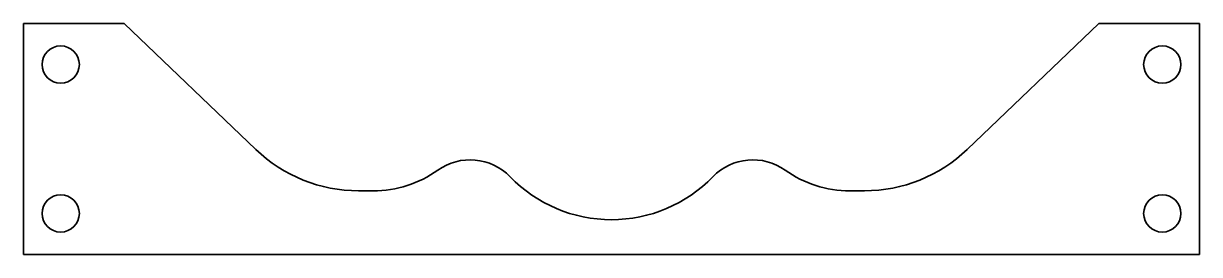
# Model space of a CAD drawing. Header units: inches. Extents: x 0 to 158, y 0 to 31.
import ezdxf

# ---------------------------------------------------------------- set-up
doc = ezdxf.new("R2010")
doc.units = ezdxf.units.IN
doc.header["$MEASUREMENT"] = 0
doc.layers.add('SIMUMAK Visible (ISO)', color=7, linetype='Continuous', lineweight=35)

# ---------------------------------------------------------------- blocks, each defined once
blk = doc.blocks.new('PC-AUT-08-GUIAF01_Sheet_PC-AUT-08-GUIAF01')
at = {"layer": 'SIMUMAK Visible (ISO)'}
for p, q in [((-79, 15.5), (-65.49, 15.5)), ((-79, -15.5), (-79, 15.5)), ((-47.8, -1.41), (-65.49, 15.5)), ((65.49, 15.5), (47.8, -1.41)), ((65.49, 15.5), (79, 15.5)), ((79, 15.5), (79, -15.5)), ((-32, -6.95), (-33.98, -6.95)), ((33.98, -6.95), (32, -6.95)), ((-79, -15.5), (79, -15.5))]:
    blk.add_line(p, q, dxfattribs=at)
for centre in [(-74, 10), (74, 10), (-74, -10), (74, -10)]:
    blk.add_circle(centre, 2.5, dxfattribs=at)
for centre, radius, start, end in [((-33.98, 13.05), 20, 226.2983, 270), ((33.98, 13.05), 20, 270, 313.7017), ((-32, 8), 14.95, 270, 305.3893), ((32, 8), 14.95, 234.6107, 270), ((0, 8.17), 19, 224.1953, 315.8047)]:
    blk.add_arc(centre, radius, start, end, dxfattribs=at)
at = {"layer": 'SIMUMAK Visible (ISO)', "extrusion": (0, 0, -1)}
for centre, start, end in [((19, -10.3), 54.6107, 135.8047), ((-19, -10.3), 44.1953, 125.3893)]:
    blk.add_arc(centre, 7.5, start, end, dxfattribs=at)

msp = doc.modelspace()

# ---------------------------------------------------------------- block references
msp.add_blockref('PC-AUT-08-GUIAF01_Sheet_PC-AUT-08-GUIAF01', (79, 15.5))

doc.saveas('drawing.dxf')
